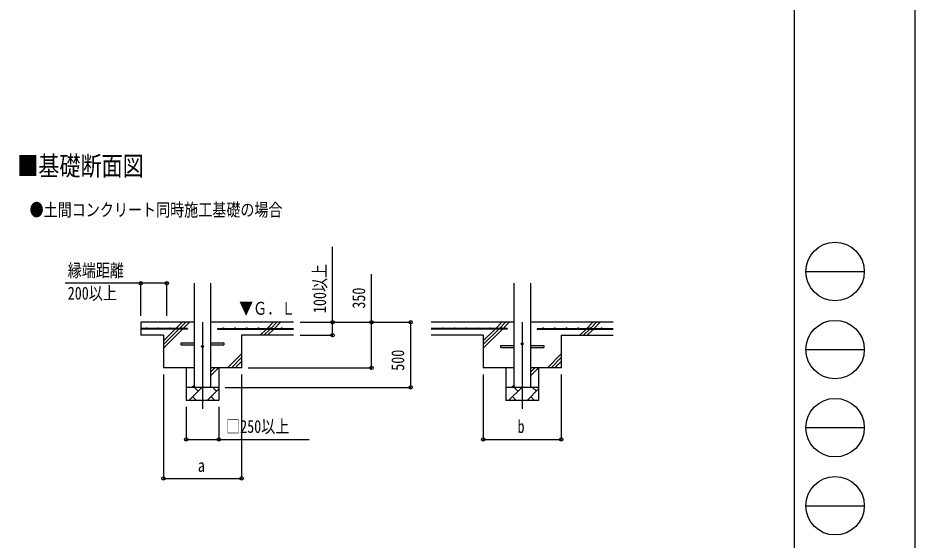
# Model space of a CAD drawing. Units: millimetres, scale not verified. Extents: x -12615 to 12615, y -8910 to 8910.
# Drawn here: x 5720 to 12615, y -4014 to 0 of the extents above; entities that cross this region are included whole.
import ezdxf
from ezdxf.enums import TextEntityAlignment as Align

# ---------------------------------------------------------------- set-up
doc = ezdxf.new("R2010")
doc.units = ezdxf.units.MM
doc.header["$LTSCALE"] = 40
for name, color, linetype in [('0-2_USER1', 3, 'Continuous'), ('0-3_YKK_12', 2, 'Continuous'), ('0-4_YKK_13', 4, 'Continuous'), ('0-5_YKK_A1', 4, 'Continuous'), ('0-6_YKK_D', 6, 'Continuous'), ('0-7_YKK_ZWAK', 7, 'Continuous')]:
    doc.layers.add(name, color=color, linetype=linetype)
doc.styles.add('ＭＳ ゴシック', font='')
doc.styles.get('ＭＳ ゴシック').set_extended_font_data('MS Gothic')

msp = doc.modelspace()

# ---------------------------------------------------------------- linework, layer by layer
at = {"layer": '0-3_YKK_12'}
for p, q in [((7138.46, -2340.08), (7138.46, -3006.03)), ((9595.85, -2340.08), (9595.85, -3006.03))]:
    msp.add_line(p, q, dxfattribs=at)
at = {"layer": '0-4_YKK_13'}
for p, q in [((6973.46, -2497.08), (7075.96, -2497.08)), ((6973.46, -2513.08), (6973.46, -2497.08)), ((6973.46, -2513.08), (7075.96, -2513.08)), ((7200.96, -2497.08), (7303.46, -2497.08)), ((7200.96, -2513.08), (7303.46, -2513.08)), ((7303.46, -2497.08), (7303.46, -2513.08)), ((9430.85, -2517.08), (9533.35, -2517.08)), ((9430.85, -2533.08), (9430.85, -2517.08)), ((9430.85, -2533.08), (9533.35, -2533.08)), ((9658.35, -2517.08), (9760.85, -2517.08)), ((9658.35, -2533.08), (9760.85, -2533.08)), ((9760.85, -2517.08), (9760.85, -2533.08))]:
    msp.add_line(p, q, dxfattribs=at)
for centre in [(7138.46, -2525.08), (9595.85, -2505.08)]:
    msp.add_circle(centre, 8, dxfattribs=at)
at = {"layer": '0-5_YKK_A1'}
for p, q in [((7075.96, -2840.08), (7075.96, -2040.08)), ((7200.96, -2040.08), (7200.96, -2840.08)), ((9533.35, -2840.08), (9533.35, -2040.08)), ((9658.35, -2040.08), (9658.35, -2840.08)), ((7075.96, -2340.08), (6663.46, -2340.08)), ((6663.46, -2340.08), (6663.46, -2440.08)), ((6934.39, -2387.58), (6981.89, -2340.08)), ((6962.67, -2387.58), (7010.17, -2340.08)), ((6990.96, -2387.58), (7038.46, -2340.08)), ((7838.46, -2340.08), (7200.96, -2340.08)), ((7634.39, -2387.58), (7681.89, -2340.08)), ((7662.67, -2387.58), (7710.17, -2340.08)), ((7690.96, -2387.58), (7738.46, -2340.08)), ((9533.35, -2340.08), (8895.85, -2340.08)), ((9391.78, -2387.58), (9439.28, -2340.08)), ((9420.06, -2387.58), (9467.56, -2340.08)), ((9448.35, -2387.58), (9495.85, -2340.08)), ((10295.85, -2340.08), (9658.35, -2340.08)), ((10091.78, -2387.58), (10139.28, -2340.08)), ((10120.06, -2387.58), (10167.56, -2340.08)), ((10148.35, -2387.58), (10195.85, -2340.08)), ((7023.46, -2387.58), (6663.46, -2387.58)), ((7023.46, -2392.58), (6663.46, -2392.58)), ((6838.46, -2540.08), (6985.96, -2392.58)), ((6838.46, -2483.52), (6929.39, -2392.58)), ((6838.46, -2511.8), (6957.67, -2392.58)), ((7023.46, -2387.58), (7023.46, -2392.58)), ((7253.46, -2387.58), (7838.46, -2387.58)), ((7253.46, -2387.58), (7253.46, -2392.58)), ((7253.46, -2392.58), (7838.46, -2392.58)), ((7581.89, -2440.08), (7629.39, -2392.58)), ((7610.17, -2440.08), (7657.67, -2392.58)), ((7638.46, -2440.08), (7685.96, -2392.58)), ((9480.85, -2387.58), (8895.85, -2387.58)), ((9480.85, -2392.58), (8895.85, -2392.58)), ((9295.85, -2540.08), (9443.35, -2392.58)), ((9295.85, -2483.52), (9386.78, -2392.58)), ((9295.85, -2511.8), (9415.06, -2392.58)), ((9480.85, -2387.58), (9480.85, -2392.58)), ((9710.85, -2387.58), (10295.85, -2387.58)), ((9710.85, -2387.58), (9710.85, -2392.58)), ((9710.85, -2392.58), (10295.85, -2392.58)), ((10039.28, -2440.08), (10086.78, -2392.58)), ((10067.56, -2440.08), (10115.06, -2392.58)), ((10095.85, -2440.08), (10143.35, -2392.58)), ((6838.46, -2440.08), (6663.46, -2440.08)), ((6838.46, -2440.08), (6838.46, -2690.08)), ((7838.46, -2440.08), (7438.46, -2440.08)), ((7438.46, -2440.08), (7438.46, -2690.08)), ((9295.85, -2440.08), (8895.85, -2440.08)), ((9295.85, -2440.08), (9295.85, -2690.08)), ((9895.85, -2440.08), (9895.85, -2690.08)), ((9895.85, -2440.08), (10295.85, -2440.08)), ((7331.89, -2690.08), (7438.46, -2583.52)), ((7360.17, -2690.08), (7438.46, -2611.8)), ((9789.28, -2690.08), (9895.85, -2583.52)), ((9817.56, -2690.08), (9895.85, -2611.8)), ((7388.46, -2690.08), (7438.46, -2640.08)), ((9845.85, -2690.08), (9895.85, -2640.08)), ((7075.96, -2690.08), (6838.46, -2690.08)), ((7013.46, -2690.08), (7013.46, -2940.08)), ((7200.96, -2751.75), (7262.63, -2690.08)), ((7200.96, -2723.47), (7234.34, -2690.08)), ((7438.46, -2690.08), (7200.96, -2690.08)), ((7263.46, -2690.08), (7263.46, -2940.08)), ((9533.35, -2690.08), (9295.85, -2690.08)), ((9470.85, -2690.08), (9470.85, -2940.08)), ((9658.35, -2751.75), (9720.01, -2690.08)), ((9658.35, -2723.47), (9691.73, -2690.08)), ((9895.85, -2690.08), (9658.35, -2690.08)), ((9720.85, -2690.08), (9720.85, -2940.08)), ((7056.06, -2840.08), (7075.96, -2820.18)), ((9513.45, -2840.08), (9533.35, -2820.18)), ((7263.46, -2840.08), (7013.46, -2840.08)), ((7034.19, -2940.08), (7134.19, -2840.08)), ((7105.64, -2868.64), (7077.09, -2840.08)), ((7175.62, -2940.08), (7263.46, -2852.24)), ((7247.06, -2868.64), (7218.51, -2840.08)), ((9720.85, -2840.08), (9470.85, -2840.08)), ((9491.58, -2940.08), (9591.58, -2840.08)), ((9563.03, -2868.64), (9534.48, -2840.08)), ((9633, -2940.08), (9720.85, -2852.24)), ((9704.45, -2868.64), (9675.9, -2840.08)), ((7263.46, -2940.08), (7013.46, -2940.08)), ((7062.75, -2911.53), (7091.3, -2940.08)), ((7204.17, -2911.53), (7232.72, -2940.08)), ((9720.85, -2940.08), (9470.85, -2940.08)), ((9520.14, -2911.53), (9548.69, -2940.08)), ((9661.56, -2911.53), (9690.11, -2940.08))]:
    msp.add_line(p, q, dxfattribs=at)
for centre in [(6708.46, -2385.08), (6798.46, -2385.08), (6888.46, -2385.08), (6978.46, -2385.08), (7298.46, -2385.08), (7388.46, -2385.08), (7478.46, -2385.08), (7568.46, -2385.08), (7658.46, -2385.08), (7748.46, -2385.08), (8985.85, -2385.08), (9075.85, -2385.08), (9165.85, -2385.08), (9255.85, -2385.08), (9345.85, -2385.08), (9435.85, -2385.08), (9755.85, -2385.08), (9845.85, -2385.08), (9935.85, -2385.08), (10025.85, -2385.08), (10115.85, -2385.08), (10205.85, -2385.08)]:
    msp.add_circle(centre, 2.5, dxfattribs=at)
at = {"layer": '0-6_YKK_D'}
for p, q in [((6663.46, -2290.08), (6663.46, -2039.08)), ((6863.46, -2290.08), (6863.46, -2039.08)), ((7888.46, -2340.08), (8139.46, -2340.08)), ((7888.46, -2340.08), (8739.46, -2340.08)), ((7888.46, -2340.08), (8439.46, -2340.08)), ((8738.46, -2840.08), (8738.46, -2340.08)), ((7888.46, -2440.08), (8139.46, -2440.08)), ((6838.46, -2740.08), (6838.46, -3541.08)), ((7439.46, -2740.08), (7439.46, -3541.08)), ((7488.46, -2690.08), (8439.46, -2690.08)), ((9295.85, -2740.08), (9295.85, -3241.08)), ((9895.85, -2740.08), (9895.85, -3241.08)), ((7313.46, -2840.08), (8739.46, -2840.08)), ((7013.46, -2990.08), (7013.46, -3241.08)), ((7263.46, -2990.08), (7263.46, -3241.08)), ((9295.85, -3240.08), (9895.85, -3240.08)), ((6838.46, -3540.08), (7439.46, -3540.08))]:
    msp.add_line(p, q, dxfattribs=at)
for points in [[(8138.46, -2440.08), (8138.46, -2340.08), (8138.46, -1759.48)], [(8438.46, -2690.08), (8438.46, -2340.08), (8438.46, -1970.26)], [(6863.46, -2040.08), (6663.46, -2040.08), (6082.86, -2040.08)], [(7013.46, -3240.08), (7263.46, -3240.08), (7959.26, -3240.08)]]:
    msp.add_lwpolyline(points, dxfattribs=at)
for centre in [(6663.46, -2040.08), (6863.46, -2040.08), (8138.46, -2340.08), (8438.46, -2340.08), (8738.46, -2340.08), (8138.46, -2440.08), (8438.46, -2690.08), (8738.46, -2840.08), (7013.46, -3240.08), (7263.46, -3240.08), (9295.85, -3240.08), (9895.85, -3240.08), (6838.46, -3540.08), (7439.46, -3540.08)]:
    msp.add_circle(centre, 12.75, dxfattribs=at)
at = {"layer": '0-7_YKK_ZWAK'}
for p, q in [((11685.06, 8325), (11685.06, -7575)), ((11775.06, -1950), (12225.06, -1950)), ((11775.06, -2550), (12225.06, -2550)), ((11775.06, -3150), (12225.06, -3150)), ((11775.06, -3750), (12225.06, -3750))]:
    msp.add_line(p, q, dxfattribs=at)
msp.add_lwpolyline([(-12615, -8910), (12615, -8910), (12615, 8910), (-12615, 8910)], close=True, dxfattribs=at)
for centre in [(12000.06, -1950), (12000.06, -2550), (12000.06, -3150), (12000.06, -3750)]:
    msp.add_circle(centre, 225, dxfattribs=at)

# ---------------------------------------------------------------- texts
at = {"layer": '0-2_USER1', "style": 'ＭＳ ゴシック', "width": 0.8}
for s, height, p in [('■基礎断面図', 148.5, (5714.82, -1256.35)), ('●土間コンクリート同時施工基礎の場合', 98.97, (5809.57, -1554.26))]:
    msp.add_text(s, height=height, dxfattribs=at).set_placement(p, align=Align.BOTTOM_LEFT)
at = {"layer": '0-5_YKK_A1', "style": 'ＭＳ ゴシック', "width": 0.8}
msp.add_text('▼Ｇ．Ｌ', height=98.97, dxfattribs=at).set_placement((7419.62, -2311.63), align=Align.BOTTOM_LEFT)
at = {"layer": '0-6_YKK_D', "style": 'ＭＳ ゴシック', "width": 0.8}
for s, p in [('縁端距離', (6102.86, -2020.08)), ('200以上', (6102.86, -2195.08)), ('□250以上', (7320.06, -3220.08)), ('b', (9559.85, -3220.08)), ('a', (7102.96, -3520.08))]:
    msp.add_text(s, height=98.97, dxfattribs=at).set_placement(p, align=Align.BOTTOM_LEFT)
for s, p in [('100以上', (8118.46, -2269.08)), ('350', (8418.46, -2235.06)), ('500', (8718.46, -2712.48))]:
    msp.add_text(s, height=98.97, rotation=90, dxfattribs=at).set_placement(p, align=Align.BOTTOM_LEFT)

doc.saveas('drawing.dxf')
